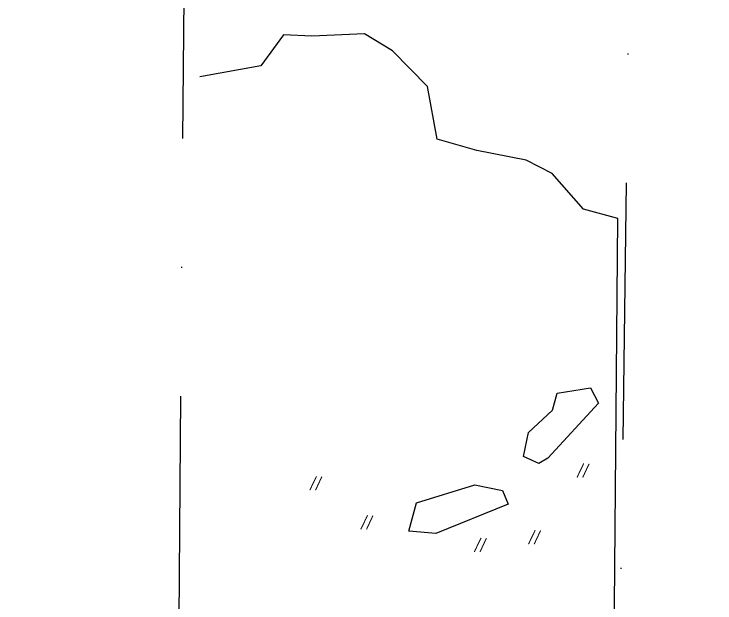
# Model space of a CAD drawing. Header units: metres. Extents: x 370 to 637, y -2079 to -1693.
# Drawn here: x 370.1 to 438.4, y -1819.2 to -1761.8 of the extents above; entities that cross this region are included whole.
import ezdxf

# ---------------------------------------------------------------- set-up
doc = ezdxf.new("R2010")
doc.units = ezdxf.units.M
doc.header["$LTSCALE"] = 25
doc.header["$MEASUREMENT"] = 0
doc.linetypes.add('STRICHPUNKTX2', pattern=[2, 1, -0.5, 0, -0.5])
for name, color, linetype in [('BEFUND', 1, 'CONTINUOUS'), ('FEUER', 1, 'CONTINUOUS'), ('GRABUNGSGRENZE', 3, 'STRICHPUNKTX2'), ('STEINE', 4, 'CONTINUOUS')]:
    doc.layers.add(name, color=color, linetype=linetype)

# ---------------------------------------------------------------- blocks, each defined once
blk = doc.blocks.new('HK')
at = {"layer": 'FEUER', "const_width": 0.1}
for points in [[(-0.662, -1.372), (0, 0)], [(0.523, -0.033), (-0.105, -1.372)]]:
    blk.add_lwpolyline(points, dxfattribs=at)

msp = doc.modelspace()

# ---------------------------------------------------------------- linework, layer by layer
at = {"layer": 'BEFUND'}
msp.add_lwpolyline([(431.186, -1831.909), (428.953, -1831.145), (428.555, -1823.226), (428.902, -1781.755), (425.552, -1780.838), (422.51, -1777.383), (419.974, -1776.061), (415.152, -1775.142), (411.295, -1774.022), (410.336, -1768.894), (406.939, -1765.439), (404.199, -1763.761), (399.072, -1764.009), (396.331, -1763.854), (394.095, -1766.898), (388.155, -1767.958)], dxfattribs=at)
at = {"layer": 'GRABUNGSGRENZE'}
for points in [[(428.727, -1853.379), (430.373, -1732.315), (438.368, -1707.349), (438.23, -1693.187)], [(386.118, -1824.046), (386.7, -1750.444), (370.05, -1750.731)]]:
    msp.add_lwpolyline(points, dxfattribs=at)
at = {"layer": 'STEINE'}
for points in [[(421.213, -1805.605), (419.69, -1804.943), (420.2, -1802.609), (422.538, -1800.429), (422.996, -1798.754), (426.245, -1798.25), (427.005, -1799.723), (422.076, -1805.098), (421.213, -1805.605)], [(414.967, -1807.68), (417.657, -1808.241), (418.214, -1809.561), (411.155, -1812.447), (408.516, -1812.191), (409.28, -1809.451), (414.967, -1807.68)]]:
    msp.add_lwpolyline(points, dxfattribs=at)

# ---------------------------------------------------------------- block references
at = {"layer": 'FEUER'}
for p in [(425.578, -1805.609), (399.536, -1806.852), (404.507, -1810.664), (420.851, -1812.102), (415.571, -1812.858)]:
    msp.add_blockref('HK', p, dxfattribs=at)

doc.saveas('drawing.dxf')
